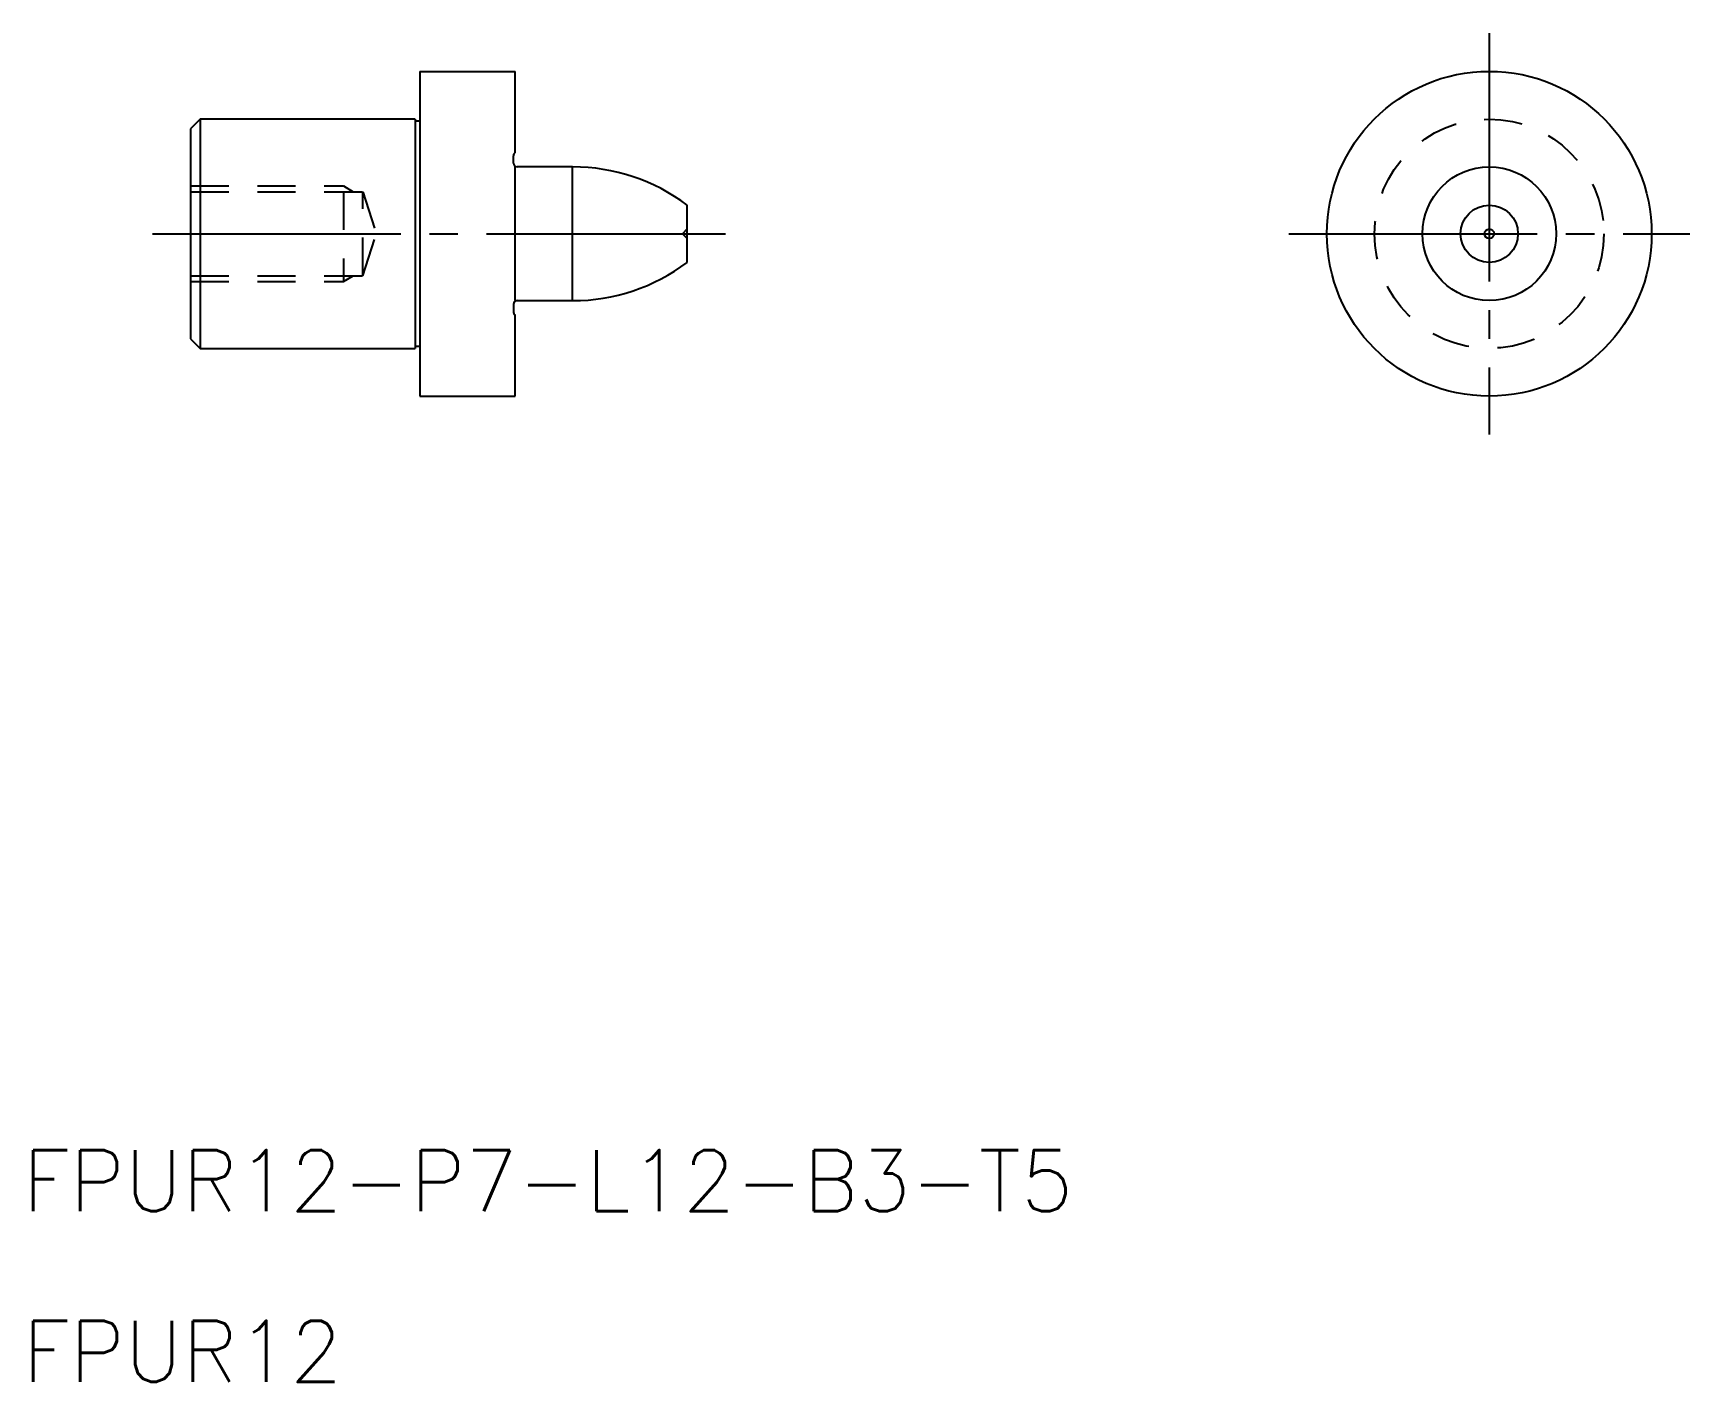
# Model space of a CAD drawing. Extents: x 54.5 to 141.2, y 112.3 to 182.9.
import ezdxf

# ---------------------------------------------------------------- set-up
doc = ezdxf.new("R2010")
doc.units = 0
doc.linetypes.add('CENTER', pattern=[17.5, 13, -1.5, 1.5, -1.5])
doc.linetypes.add('DASHED', pattern=[3.5, 2, -1.5])
doc.layers.get('0').update_dxf_attribs({"linetype": 'CONTINUOUS'})
doc.layers.add('CENTER', color=1, linetype='CENTER')
doc.styles.get("Standard").update_dxf_attribs({"font": 'txt.shx', "bigfont": '@extfont2.shx'})

msp = doc.modelspace()

# ---------------------------------------------------------------- linework, layer by layer
at = {"color": 7, "linetype": 'CONTINUOUS'}
for p, q in [((74.747, 180.885), (74.747, 163.885)), ((74.747, 180.885), (79.747, 180.885)), ((79.747, 176.635), (79.747, 180.885)), ((63.247, 178.385), (62.747, 177.885)), ((62.747, 177.885), (62.747, 166.885)), ((74.497, 178.385), (63.247, 178.385)), ((63.247, 178.385), (63.247, 166.385)), ((74.497, 178.385), (74.497, 166.385)), ((74.747, 178.285), (74.497, 178.285)), ((79.647, 176.085), (79.647, 176.461)), ((79.747, 168.885), (79.747, 175.885)), ((79.747, 168.885), (79.747, 175.885)), ((82.747, 175.885), (79.847, 175.885)), ((82.747, 168.885), (82.747, 175.885)), ((88.747, 170.885), (88.747, 173.885)), ((79.647, 168.685), (79.647, 168.308)), ((79.847, 168.885), (82.747, 168.885)), ((79.747, 163.885), (79.747, 168.135)), ((62.747, 166.885), (63.247, 166.385)), ((63.247, 166.385), (74.497, 166.385)), ((74.747, 166.485), (74.497, 166.485)), ((74.747, 163.885), (79.747, 163.885))]:
    msp.add_line(p, q, dxfattribs=at)
at = {"color": 3, "linetype": 'DASHED'}
for p, q in [((62.747, 174.885), (70.747, 174.885)), ((62.747, 174.585), (71.77, 174.585)), ((70.747, 174.885), (71.266, 174.585)), ((70.747, 174.585), (70.747, 169.885)), ((71.77, 170.185), (71.77, 174.585)), ((71.77, 174.585), (72.463, 172.385)), ((88.747, 172.635), (88.497, 172.385)), ((71.77, 170.185), (72.463, 172.385)), ((88.497, 172.385), (88.747, 172.135)), ((62.747, 170.185), (71.77, 170.185)), ((70.747, 169.885), (71.266, 170.185)), ((62.747, 169.885), (70.747, 169.885))]:
    msp.add_line(p, q, dxfattribs=at)
at = {"color": 7, "linetype": 'CONTINUOUS'}
for radius in [8.5, 3.5, 1.5, 0.25]:
    msp.add_circle((130.731, 172.385), radius, dxfattribs=at)
at = {"color": 3, "linetype": 'DASHED'}
msp.add_circle((130.731, 172.385), 6, dxfattribs=at)
at = {"color": 7, "linetype": 'CONTINUOUS'}
for centre, radius, start, end in [((79.847, 176.461), 0.2, 120, 180), ((79.847, 176.085), 0.2, 180, 270), ((82.747, 165.885), 10, 53.1301, 90), ((82.747, 178.885), 10, 270, 306.8699), ((79.847, 168.685), 0.2, 90, 180), ((79.847, 168.308), 0.2, 180, 240)]:
    msp.add_arc(centre, radius, start, end, dxfattribs=at)
at = {"layer": 'CENTER', "color": 1, "linetype": 'CENTER'}
for p, q in [((130.731, 182.885), (130.731, 161.885)), ((60.747, 172.385), (90.747, 172.385)), ((120.231, 172.385), (141.231, 172.385))]:
    msp.add_line(p, q, dxfattribs=at)

# ---------------------------------------------------------------- texts
at = {"color": 7, "linetype": 'CONTINUOUS'}
for s, p in [('FPUR12-P7-L12-B3-T5', (53.959, 121.225)), ('FPUR12', (53.959, 112.297))]:
    msp.add_text(s, height=3.2, dxfattribs=at).set_placement(p)

doc.saveas('drawing.dxf')
